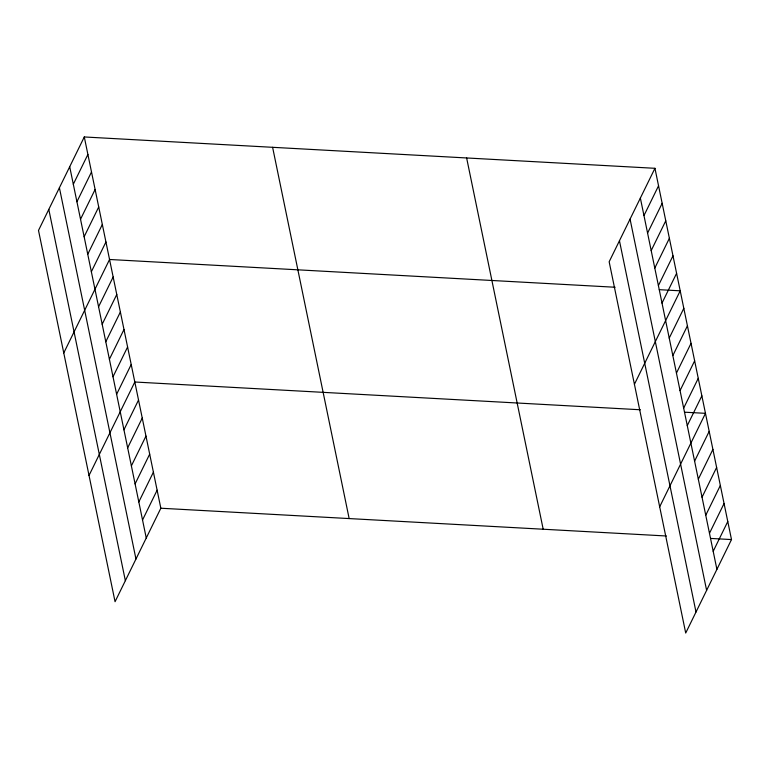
<?xml version="1.0" encoding="UTF-8"?>
<svg xmlns="http://www.w3.org/2000/svg" width="770" height="770" viewBox="0 0 770 770"><rect width="100%" height="100%" fill="white"/><g stroke="black" fill="none" stroke-linecap="round" stroke-linejoin="round"><path stroke-width="1.16" d="M84.286 136.964L38.5 230.432L115.057 601.697L160.843 508.229L84.286 136.964L654.943 168.303L731.5 539.568L685.714 633.036L609.157 261.771L654.943 168.303M73.314 184.242L87.895 154.472M76.923 201.75L91.505 171.97M80.532 219.248L95.114 189.478M84.132 236.756L98.724 206.976M87.742 254.254L102.333 224.484M91.351 271.762L105.942 241.982M63.766 352.949L109.552 259.48L615.115 287.248M98.57 306.768L113.161 276.988M102.179 324.266L116.77 294.486M105.788 341.774L120.38 311.994M109.398 359.272L123.989 329.493M113.007 376.771L127.599 347M116.617 394.279L131.208 364.499M89.022 475.465L134.817 382.007L640.371 409.765M123.941 429.814L138.533 400.034M127.666 447.842L142.248 418.072M131.381 465.879L145.973 436.099M135.097 483.916L149.688 454.136M138.821 501.944L153.403 472.164M142.537 519.981L157.128 490.201M643.97 215.581L658.552 185.801M647.58 233.079L662.162 203.309M651.189 250.587L665.771 220.807M654.789 268.085L669.38 238.315M658.398 285.593L672.99 255.813M662.007 303.091L676.599 273.311M634.422 384.288L680.208 290.819L659.284 289.674M669.226 338.097L683.818 308.318M672.836 355.605L687.427 325.825M676.445 373.103L691.037 343.324M680.054 390.611L694.646 360.832M683.664 408.11L698.255 378.33M687.273 425.608L701.865 395.838M659.678 506.804L705.474 413.336L684.549 412.191M694.598 461.143L709.189 431.373M698.323 479.181L712.904 449.401M702.038 497.218L716.629 467.438M705.753 515.246L720.345 485.466M709.478 533.283L724.06 503.503M713.193 551.31L727.785 521.531M160.843 508.229L666.406 535.997M710.575 538.423L731.5 539.568M640.361 198.083L716.909 569.348M630.062 219.094L706.619 590.359M619.455 240.75L696.003 612.015M466.63 157.956L543.187 529.231M272.609 147.311L349.156 518.576M69.704 166.744L146.252 538.009M59.406 187.765L135.963 559.03M48.799 209.411L125.356 580.686"/></g></svg>
